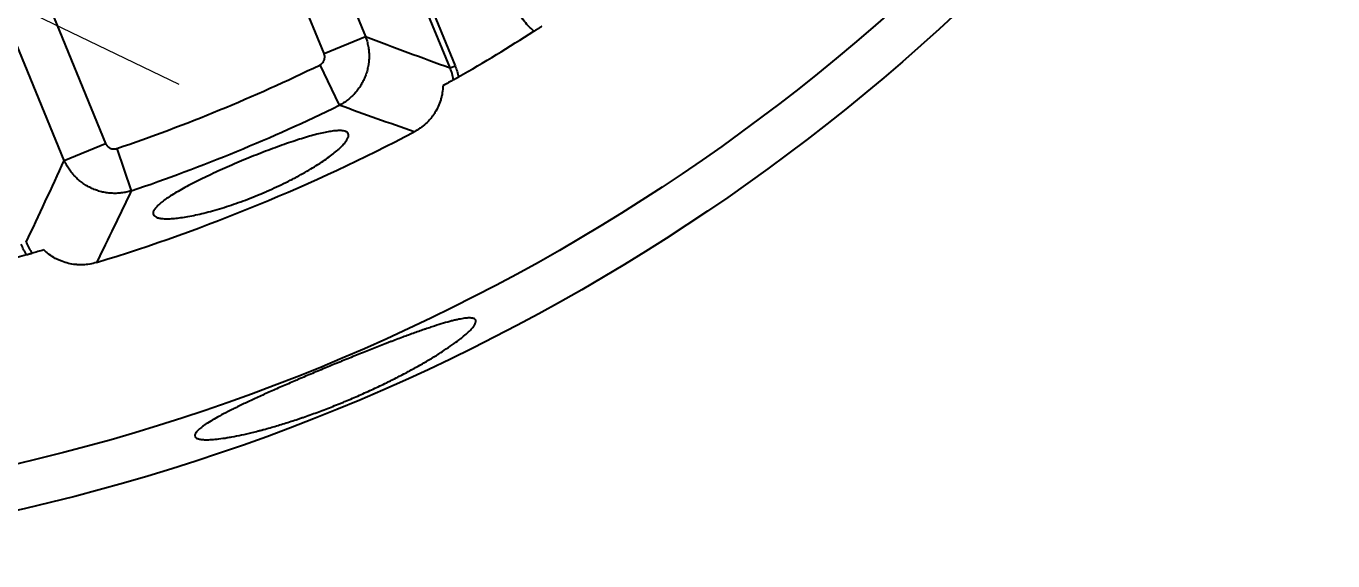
# Model space of a CAD drawing. Header units: millimetres. Extents: x -5 to 579, y 15 to 400.
# Drawn here: x 459.3 to 531.2, y 33.8 to 63.2 of the extents above; entities that cross this region are included whole.
import ezdxf

# ---------------------------------------------------------------- set-up
doc = ezdxf.new("R2010")
doc.units = ezdxf.units.MM
doc.layers.add('1', color=7, linetype='Continuous', true_color=0xffffff)
doc.styles.add('Arial', font='Arial')
doc.dimstyles.get("Standard").update_dxf_attribs({"dimtxt": 0.18, "dimasz": 0.18, "dimexe": 0.18, "dimexo": 0.0625, "dimgap": 0.09, "dimtad": 0, "dimtih": 1, "dimtoh": 1, "dimdec": 4, "dimzin": 0, "dimdsep": 46, "dimtxsty": 'Standard', "dimcen": 0.09, "dimadec": 0, "dimazin": 0, "dimtfac": 1, "dimtdec": 4, "dimtofl": 0, "dimtmove": 0, "dimatfit": 3, "dimfxl": 1, "dimtolj": 1, "dimtzin": 0, "dimarcsym": 0})

# ---------------------------------------------------------------- blocks, each defined once
blk = doc.blocks.new('_U15')
at = {"layer": '1', "color": 18, "linetype": 'Continuous', "lineweight": 13}
for p, q in [((424.407, 80.886), (419.001, 83.49)), ((429.812, 78.282), (437.92, 74.375)), ((443.325, 71.771), (467.696, 60.03))]:
    blk.add_line(p, q, dxfattribs=at)
at = {"layer": '1', "color": 18}
for points in [[(423.973, 79.985), (424.841, 81.787), (429.812, 78.282)], [(443.76, 72.672), (442.891, 70.87), (437.92, 74.375)]]:
    blk.add_solid(points, dxfattribs=at)
at = {"layer": 'Defpoints', "color": 0}
for p in [(429.812, 78.282), (437.92, 74.375)]:
    blk.add_point(p, dxfattribs=at)
at = {"layer": '1', "color": 18, "insert": (459.665, 74.395), "char_height": 6, "attachment_point": 1, "rotation": 334.27603, "style": 'Arial'}
blk.add_mtext('\\A1;%%c9', dxfattribs=at)

msp = doc.modelspace()

# ---------------------------------------------------------------- linework, layer by layer
at = {"layer": '1'}
for p, q in [((462.284, 100.773), (477.965, 62.649)), ((475.688, 61.713), (460.007, 99.837)), ((448.001, 94.898), (463.681, 56.774)), ((461.404, 55.838), (445.724, 93.962)), ((482.617, 60.927), (478.503, 70.929)), ((478.777, 71.042), (482.891, 61.039)), ((475.688, 61.713), (477.965, 62.649)), ((475.449, 61.083), (476.528, 58.87)), ((482.617, 60.927), (482.891, 61.039)), ((461.404, 55.838), (463.681, 56.774)), ((464.295, 56.495), (465.084, 54.163))]:
    msp.add_line(p, q, dxfattribs=at)
for radius in [112.5, 110.013]:
    msp.add_circle((433.866, 146.328), radius, dxfattribs=at)
for radius, start, end in [(99, 299.80642, 302.61744), (94.847, 288.71238, 296.00298), (97.309, 288.71238, 296.00298), (100.471, 286.96704, 297.74833), (99, 282.38256, 284.90894)]:
    msp.add_arc((433.866, 146.328), radius, start, end, dxfattribs=at)
for points, knots in [([(487.23, 62.942), (487.175, 62.987), (487.121, 63.035), (487.016, 63.133), (486.965, 63.184), (486.819, 63.34), (486.637, 63.559), (486.483, 63.799), (486.395, 63.956), (486.378, 63.987), (486.345, 64.051), (486.296, 64.148), (486.252, 64.246), (486.225, 64.313)], [0, 0, 0, 0, 0.125, 0.125, 0.25, 0.25, 0.5, 0.75, 0.75, 0.8125, 0.8125, 0.875, 1, 1, 1, 1]), ([(477.965, 62.649), (477.998, 62.563), (478.027, 62.475), (478.065, 62.342), (478.076, 62.297), (478.097, 62.207), (478.107, 62.162), (478.132, 62.026), (478.156, 61.843), (478.169, 61.569), (478.16, 61.384), (478.148, 61.246), (478.142, 61.199), (478.13, 61.108), (478.122, 61.062), (478.097, 60.926), (478.055, 60.747), (477.998, 60.572), (477.948, 60.442), (477.931, 60.399), (477.894, 60.314), (477.875, 60.272), (477.813, 60.147), (477.725, 59.985), (477.571, 59.756), (477.455, 59.613), (477.378, 59.526), (477.363, 59.509), (477.331, 59.475), (477.315, 59.458), (477.267, 59.409), (477.234, 59.376), (477.133, 59.282), (476.993, 59.163), (476.769, 59.004), (476.61, 58.913), (476.528, 58.87)], [0, 0, 0, 0, 0.0625, 0.0625, 0.09375, 0.09375, 0.125, 0.125, 0.1875, 0.25, 0.3125, 0.3125, 0.34375, 0.34375, 0.375, 0.375, 0.4375, 0.5, 0.5, 0.53125, 0.53125, 0.5625, 0.5625, 0.625, 0.6875, 0.75, 0.75, 0.765625, 0.765625, 0.78125, 0.78125, 0.8125, 0.8125, 0.875, 0.9375, 1, 1, 1, 1]), ([(487.23, 62.942), (487.254, 62.957), (487.301, 62.988), (487.347, 63.017), (487.382, 63.039), (487.393, 63.046), (487.415, 63.061), (487.426, 63.068), (487.458, 63.088), (487.478, 63.101), (487.507, 63.12), (487.516, 63.126), (487.535, 63.138), (487.543, 63.143), (487.569, 63.16), (487.584, 63.17), (487.605, 63.183), (487.611, 63.187), (487.624, 63.195), (487.629, 63.199), (487.645, 63.209), (487.653, 63.214), (487.66, 63.219)], [0, 0, 0, 0, 0.125, 0.25, 0.25, 0.3125, 0.3125, 0.375, 0.375, 0.5, 0.5, 0.5625, 0.5625, 0.625, 0.625, 0.75, 0.75, 0.8125, 0.8125, 0.875, 0.875, 1, 1, 1, 1]), ([(475.449, 61.083), (475.477, 61.097), (475.503, 61.113), (475.54, 61.14), (475.552, 61.15), (475.575, 61.171), (475.586, 61.182), (475.618, 61.216), (475.636, 61.24), (475.661, 61.28), (475.668, 61.293), (475.682, 61.321), (475.688, 61.335), (475.705, 61.379), (475.713, 61.408), (475.721, 61.454), (475.723, 61.47), (475.725, 61.501), (475.726, 61.516), (475.725, 61.562), (475.722, 61.593), (475.712, 61.639), (475.708, 61.654), (475.699, 61.684), (475.694, 61.698), (475.688, 61.713)], [0, 0, 0, 0, 0.125, 0.125, 0.1875, 0.1875, 0.25, 0.25, 0.375, 0.375, 0.4375, 0.4375, 0.5, 0.5, 0.625, 0.625, 0.6875, 0.6875, 0.75, 0.75, 0.875, 0.875, 0.9375, 0.9375, 1, 1, 1, 1]), ([(482.806, 60.271), (482.809, 60.273), (482.814, 60.275), (482.823, 60.28), (482.826, 60.282), (482.833, 60.286), (482.837, 60.289), (482.85, 60.296), (482.86, 60.301), (482.875, 60.31), (482.881, 60.314), (482.892, 60.32), (482.898, 60.323), (482.917, 60.334), (482.93, 60.341), (482.95, 60.353), (482.957, 60.357), (482.971, 60.365), (482.978, 60.369), (483, 60.382), (483.015, 60.39), (483.045, 60.407), (483.061, 60.416), (483.076, 60.425)], [0, 0, 0, 0, 0.125, 0.125, 0.1875, 0.1875, 0.25, 0.25, 0.375, 0.375, 0.4375, 0.4375, 0.5, 0.5, 0.625, 0.625, 0.6875, 0.6875, 0.75, 0.75, 0.875, 0.875, 1, 1, 1, 1]), ([(482.226, 59.943), (482.222, 59.813), (482.211, 59.684), (482.18, 59.492), (482.168, 59.428), (482.146, 59.332), (482.138, 59.301), (482.122, 59.237), (482.113, 59.206), (482.066, 59.048), (482.02, 58.926), (481.913, 58.69), (481.851, 58.575), (481.748, 58.409), (481.711, 58.355), (481.634, 58.248), (481.594, 58.196), (481.469, 58.046), (481.29, 57.857), (481.088, 57.693), (480.927, 57.579), (480.872, 57.543), (480.76, 57.475), (480.702, 57.442), (480.644, 57.411)], [0, 0, 0, 0, 0.125, 0.125, 0.1875, 0.1875, 0.21875, 0.21875, 0.25, 0.25, 0.375, 0.375, 0.5, 0.5, 0.5625, 0.5625, 0.625, 0.625, 0.75, 0.875, 0.875, 0.9375, 0.9375, 1, 1, 1, 1]), ([(482.806, 60.271), (482.717, 60.22), (482.624, 60.168), (482.431, 60.059), (482.33, 60.002), (482.226, 59.943)], [0, 0, 0, 0, 0.5, 0.5, 1, 1, 1, 1]), ([(466.672, 52.66), (466.607, 52.671), (466.492, 52.7), (466.37, 52.764), (466.299, 52.846), (466.281, 52.947), (466.314, 53.066), (466.4, 53.2), (466.537, 53.35), (466.725, 53.515), (466.962, 53.693), (467.244, 53.882), (467.57, 54.083), (467.937, 54.292), (468.34, 54.509), (468.776, 54.731), (469.241, 54.958), (469.729, 55.187), (470.235, 55.416), (470.756, 55.643), (471.284, 55.866), (471.815, 56.083), (472.345, 56.292), (472.867, 56.49), (473.376, 56.676), (473.869, 56.847), (474.339, 57.001), (474.782, 57.136), (475.195, 57.251), (475.574, 57.344), (475.916, 57.414), (476.217, 57.46), (476.474, 57.48), (476.684, 57.475), (476.82, 57.449), (476.905, 57.416), (476.974, 57.375), (477.028, 57.307), (477.042, 57.22), (477.028, 57.139), (476.997, 57.05), (476.928, 56.925), (476.796, 56.756), (476.647, 56.6), (476.504, 56.466), (476.346, 56.328), (476.121, 56.146), (475.809, 55.917), (475.456, 55.678), (475.066, 55.432), (474.644, 55.183), (474.267, 54.975), (473.951, 54.809), (473.628, 54.643), (473.212, 54.44), (472.783, 54.243), (472.433, 54.091), (472.08, 53.941), (471.636, 53.762), (471.103, 53.562), (470.576, 53.378), (470.059, 53.213), (469.558, 53.066), (469.079, 52.94), (468.625, 52.835), (468.201, 52.751), (467.812, 52.689), (467.461, 52.649), (467.15, 52.63), (466.884, 52.633), (466.738, 52.648), (466.672, 52.66)], [0, 0, 0, 0, 0.015822, 0.031526, 0.047215, 0.063026, 0.0788, 0.094467, 0.110169, 0.125967, 0.141616, 0.157215, 0.172912, 0.188551, 0.204068, 0.219616, 0.23524, 0.250714, 0.266164, 0.281733, 0.297221, 0.31264, 0.328149, 0.343716, 0.359175, 0.374678, 0.390325, 0.405882, 0.421432, 0.437125, 0.452876, 0.468657, 0.484408, 0.500067, 0.515777, 0.523689, 0.53162, 0.547311, 0.563034, 0.57093, 0.578838, 0.594612, 0.610269, 0.62595, 0.633841, 0.641728, 0.657355, 0.672923, 0.688579, 0.704207, 0.719698, 0.735206, 0.74302, 0.750824, 0.766293, 0.78173, 0.789509, 0.797289, 0.812804, 0.828237, 0.84375, 0.859349, 0.874841, 0.890373, 0.906049, 0.92164, 0.937221, 0.952939, 0.968653, 0.984293, 1, 1, 1, 1]), ([(463.681, 56.774), (463.693, 56.745), (463.707, 56.718), (463.733, 56.679), (463.742, 56.667), (463.761, 56.642), (463.771, 56.631), (463.803, 56.597), (463.827, 56.577), (463.864, 56.55), (463.877, 56.542), (463.904, 56.526), (463.918, 56.519), (463.96, 56.5), (463.989, 56.49), (464.034, 56.479), (464.05, 56.476), (464.081, 56.471), (464.096, 56.47), (464.142, 56.468), (464.173, 56.469), (464.219, 56.476), (464.235, 56.479), (464.265, 56.486), (464.28, 56.49), (464.295, 56.495)], [0, 0, 0, 0, 0.125, 0.125, 0.1875, 0.1875, 0.25, 0.25, 0.375, 0.375, 0.4375, 0.4375, 0.5, 0.5, 0.625, 0.625, 0.6875, 0.6875, 0.75, 0.75, 0.875, 0.875, 0.9375, 0.9375, 1, 1, 1, 1]), ([(465.084, 54.163), (464.996, 54.136), (464.907, 54.112), (464.772, 54.083), (464.726, 54.075), (464.635, 54.06), (464.589, 54.053), (464.452, 54.037), (464.268, 54.024), (463.993, 54.029), (463.81, 54.049), (463.672, 54.07), (463.626, 54.079), (463.535, 54.097), (463.49, 54.107), (463.356, 54.141), (463.18, 54.194), (463.009, 54.263), (462.883, 54.32), (462.841, 54.34), (462.759, 54.383), (462.718, 54.405), (462.597, 54.474), (462.44, 54.573), (462.222, 54.74), (462.086, 54.865), (462.005, 54.947), (461.989, 54.964), (461.957, 54.998), (461.941, 55.015), (461.895, 55.066), (461.865, 55.101), (461.777, 55.208), (461.667, 55.355), (461.523, 55.588), (461.441, 55.753), (461.404, 55.838)], [0, 0, 0, 0, 0.0625, 0.0625, 0.09375, 0.09375, 0.125, 0.125, 0.1875, 0.25, 0.3125, 0.3125, 0.34375, 0.34375, 0.375, 0.375, 0.4375, 0.5, 0.5, 0.53125, 0.53125, 0.5625, 0.5625, 0.625, 0.6875, 0.75, 0.75, 0.765625, 0.765625, 0.78125, 0.78125, 0.8125, 0.8125, 0.875, 0.9375, 1, 1, 1, 1]), ([(459.337, 50.661), (459.308, 50.705), (459.279, 50.751), (459.225, 50.843), (459.198, 50.89), (459.123, 51.032), (459.078, 51.129), (459.037, 51.228)], [0, 0, 0, 0, 0.25, 0.25, 0.5, 0.5, 1, 1, 1, 1]), ([(459.31, 51.34), (459.353, 51.235), (459.402, 51.131), (459.471, 51.006), (459.485, 50.981), (459.514, 50.932), (459.558, 50.859), (459.605, 50.788), (459.638, 50.742)], [0, 0, 0, 0, 0.5, 0.5, 0.625, 0.625, 0.75, 1, 1, 1, 1]), ([(459.337, 50.661), (459.354, 50.666), (459.388, 50.675), (459.421, 50.684), (459.446, 50.69), (459.454, 50.692), (459.47, 50.697), (459.477, 50.699), (459.5, 50.705), (459.514, 50.708), (459.535, 50.714), (459.542, 50.716), (459.554, 50.719), (459.561, 50.721), (459.578, 50.726), (459.589, 50.728), (459.603, 50.732), (459.607, 50.733), (459.615, 50.736), (459.619, 50.737), (459.629, 50.739), (459.634, 50.741), (459.638, 50.742)], [0, 0, 0, 0, 0.125, 0.25, 0.25, 0.3125, 0.3125, 0.375, 0.375, 0.5, 0.5, 0.5625, 0.5625, 0.625, 0.625, 0.75, 0.75, 0.8125, 0.8125, 0.875, 0.875, 1, 1, 1, 1]), ([(460.281, 50.917), (460.165, 50.885), (460.053, 50.855), (459.84, 50.796), (459.737, 50.768), (459.638, 50.742)], [0, 0, 0, 0, 0.5, 0.5, 1, 1, 1, 1]), ([(463.186, 50.231), (463.06, 50.192), (462.806, 50.133), (462.547, 50.106), (462.352, 50.099), (462.286, 50.099), (462.188, 50.102), (462.155, 50.104), (462.089, 50.108), (462.057, 50.111), (461.894, 50.127), (461.766, 50.148), (461.513, 50.207), (461.389, 50.245), (461.236, 50.304), (461.205, 50.316), (461.144, 50.341), (461.054, 50.381), (460.967, 50.425), (460.796, 50.518), (460.686, 50.588), (460.529, 50.703), (460.477, 50.743), (460.402, 50.807), (460.377, 50.828), (460.328, 50.872), (460.304, 50.895), (460.281, 50.917)], [0, 0, 0, 0, 0.125, 0.25, 0.25, 0.3125, 0.3125, 0.34375, 0.34375, 0.375, 0.375, 0.5, 0.5, 0.625, 0.625, 0.65625, 0.65625, 0.6875, 0.75, 0.75, 0.875, 0.875, 0.9375, 0.9375, 0.96875, 0.96875, 1, 1, 1, 1]), ([(472.32, 42.944), (472.543, 43.045), (473.002, 43.25), (473.482, 43.461), (473.85, 43.62), (473.974, 43.674), (474.162, 43.755), (474.225, 43.782), (474.351, 43.836), (474.415, 43.863), (474.732, 43.998), (474.987, 44.106), (475.499, 44.321), (475.756, 44.429), (476.144, 44.59), (476.274, 44.643), (476.468, 44.723), (476.534, 44.75), (476.664, 44.803), (476.729, 44.83), (477.055, 44.963), (477.312, 45.067), (477.821, 45.272), (478.071, 45.372), (478.567, 45.567), (478.811, 45.663), (479.082, 45.768), (479.112, 45.779), (479.172, 45.802), (479.262, 45.837), (479.47, 45.917), (479.643, 45.983), (479.986, 46.111), (480.427, 46.275), (480.842, 46.423), (481.092, 46.51), (481.166, 46.536), (481.239, 46.561), (481.288, 46.578), (481.312, 46.586), (481.433, 46.627), (481.527, 46.658), (481.801, 46.748), (481.973, 46.803), (482.3, 46.902), (482.454, 46.946), (482.67, 47.004), (482.74, 47.022), (482.84, 47.047), (482.874, 47.055), (482.938, 47.07), (482.97, 47.077), (483.125, 47.112), (483.238, 47.133), (483.441, 47.164), (483.622, 47.183), (483.76, 47.179), (483.832, 47.169), (483.846, 47.166), (483.872, 47.16), (483.909, 47.151), (483.939, 47.138), (483.991, 47.108), (484.037, 47.056), (484.038, 46.981), (484.022, 46.917), (484.014, 46.894), (483.997, 46.857), (483.991, 46.845), (483.977, 46.819), (483.969, 46.805), (483.926, 46.738), (483.881, 46.678), (483.769, 46.55), (483.702, 46.481), (483.547, 46.334), (483.458, 46.256), (483.307, 46.131), (483.254, 46.088), (483.171, 46.022), (483.142, 46), (483.084, 45.955), (483.054, 45.932), (482.902, 45.818), (482.639, 45.629), (482.338, 45.427), (482.016, 45.218), (481.846, 45.111), (481.642, 44.987), (481.619, 44.973), (481.573, 44.945), (481.55, 44.931), (481.48, 44.89), (481.339, 44.805), (481.194, 44.721), (480.898, 44.551), (480.693, 44.436), (480.269, 44.205), (480.05, 44.089), (479.709, 43.913), (479.594, 43.854), (479.418, 43.766), (479.359, 43.736), (479.239, 43.677), (479.179, 43.647), (478.878, 43.5), (478.634, 43.384), (478.139, 43.154), (477.888, 43.041), (477.379, 42.818), (477.121, 42.707), (476.827, 42.585), (476.794, 42.572), (476.729, 42.545), (476.631, 42.505), (476.402, 42.412), (476.207, 42.334), (475.818, 42.182), (475.301, 41.986), (474.791, 41.804), (474.473, 41.695), (474.41, 41.673), (474.283, 41.631), (474.094, 41.567), (473.909, 41.507), (473.543, 41.389), (473.304, 41.316), (472.838, 41.178), (472.61, 41.113), (472.333, 41.038), (472.278, 41.023), (472.169, 40.995), (472.114, 40.98), (471.953, 40.939), (471.848, 40.912), (471.539, 40.837), (471.342, 40.792), (470.965, 40.711), (470.785, 40.675), (470.529, 40.628), (470.445, 40.614), (470.324, 40.594), (470.284, 40.587), (470.205, 40.575), (470.167, 40.57), (469.977, 40.542), (469.837, 40.526), (469.577, 40.501), (469.458, 40.493), (469.241, 40.486), (469.143, 40.487), (469.035, 40.494), (469.014, 40.496), (468.974, 40.5), (468.915, 40.506), (468.864, 40.515), (468.77, 40.536), (468.669, 40.573), (468.615, 40.626), (468.592, 40.671), (468.588, 40.688), (468.586, 40.714), (468.586, 40.723), (468.587, 40.741), (468.589, 40.751), (468.601, 40.799), (468.623, 40.841), (468.69, 40.933), (468.736, 40.983), (468.852, 41.09), (468.922, 41.147), (469.025, 41.223), (469.046, 41.238), (469.091, 41.27), (469.113, 41.286), (469.185, 41.335), (469.235, 41.368), (469.394, 41.47), (469.628, 41.611), (469.905, 41.765), (470.204, 41.926), (470.364, 42.009), (470.579, 42.118), (470.623, 42.14), (470.711, 42.184), (470.845, 42.251), (470.985, 42.319), (471.269, 42.457), (471.467, 42.551), (471.777, 42.695), (471.883, 42.744), (472.098, 42.843), (472.208, 42.893), (472.32, 42.944)], [0, 0, 0, 0, 0.015625, 0.03125, 0.03125, 0.039062, 0.039062, 0.042969, 0.042969, 0.046875, 0.046875, 0.0625, 0.0625, 0.078125, 0.078125, 0.085937, 0.085937, 0.089844, 0.089844, 0.09375, 0.09375, 0.109375, 0.109375, 0.125, 0.125, 0.140625, 0.140625, 0.142578, 0.142578, 0.144531, 0.148437, 0.15625, 0.15625, 0.171875, 0.1875, 0.1875, 0.191406, 0.193359, 0.193359, 0.195312, 0.195312, 0.203125, 0.203125, 0.21875, 0.21875, 0.234375, 0.234375, 0.242187, 0.242187, 0.246094, 0.246094, 0.25, 0.25, 0.265625, 0.265625, 0.28125, 0.296875, 0.296875, 0.300781, 0.300781, 0.304687, 0.3125, 0.3125, 0.328125, 0.34375, 0.34375, 0.351562, 0.351562, 0.355469, 0.355469, 0.359375, 0.359375, 0.375, 0.375, 0.390625, 0.390625, 0.40625, 0.40625, 0.414063, 0.414063, 0.417969, 0.417969, 0.421875, 0.421875, 0.4375, 0.453125, 0.453125, 0.46875, 0.46875, 0.470703, 0.470703, 0.472656, 0.472656, 0.476563, 0.484375, 0.484375, 0.5, 0.5, 0.515625, 0.515625, 0.523438, 0.523438, 0.527344, 0.527344, 0.53125, 0.53125, 0.546875, 0.546875, 0.5625, 0.5625, 0.578125, 0.578125, 0.580078, 0.580078, 0.582031, 0.585938, 0.59375, 0.59375, 0.609375, 0.625, 0.625, 0.628906, 0.628906, 0.632813, 0.640625, 0.640625, 0.65625, 0.65625, 0.671875, 0.671875, 0.675781, 0.675781, 0.679688, 0.679688, 0.6875, 0.6875, 0.703125, 0.703125, 0.71875, 0.71875, 0.726563, 0.726563, 0.730469, 0.730469, 0.734375, 0.734375, 0.75, 0.75, 0.765625, 0.765625, 0.78125, 0.78125, 0.785156, 0.785156, 0.789063, 0.796875, 0.796875, 0.8125, 0.828125, 0.828125, 0.835938, 0.835938, 0.839844, 0.839844, 0.84375, 0.84375, 0.859375, 0.859375, 0.875, 0.875, 0.890625, 0.890625, 0.894531, 0.894531, 0.898438, 0.898438, 0.90625, 0.90625, 0.921875, 0.9375, 0.9375, 0.953125, 0.953125, 0.957031, 0.957031, 0.960938, 0.96875, 0.96875, 0.984375, 0.984375, 0.992188, 0.992188, 1, 1, 1, 1])]:
    msp.add_open_spline(points, degree=3, knots=knots, dxfattribs=at)
for points in [[(477.965, 62.649), (479.523, 62.057), (481.073, 61.483), (482.617, 60.927)], [(482.806, 60.271), (482.787, 60.383), (482.737, 60.605), (482.662, 60.821), (482.617, 60.927)], [(482.891, 61.039), (482.932, 60.939), (483.004, 60.737), (483.055, 60.53), (483.076, 60.425)], [(480.644, 57.411), (479.278, 57.884), (477.906, 58.37), (476.528, 58.87)], [(459.31, 51.34), (460.016, 52.822), (460.714, 54.321), (461.404, 55.838)], [(465.084, 54.163), (464.457, 52.838), (463.824, 51.528), (463.186, 50.231)]]:
    msp.add_open_spline(points, degree=3, dxfattribs=at)

# ---------------------------------------------------------------- dimensions: what is measured, and where the dimension line sits
dim = msp.add_diameter_dim_2p(p1=(429.812, 78.282), p2=(437.92, 74.375), dimstyle='Standard', override={"dimtxt": 6, "dimasz": 6, "dimexe": 2, "dimexo": 0, "dimgap": 3, "dimtad": 1, "dimtih": 0, "dimtoh": 0, "dimdec": 1, "dimlfac": 1, "dimzin": 8, "dimdsep": 44, "dimlunit": 2, "dimpost": '%%c<>', "dimtxsty": 'Arial', "dimsah": 1, "dimse1": 0, "dimse2": 0, "dimsd1": 0, "dimsd2": 0, "dimclrd": 18, "dimclre": 18, "dimclrt": 18, "dimtol": 0, "dimtm": -0.1, "dimtfac": 0.416667, "dimtdec": 2, "dimtofl": 1, "dimtmove": 0, "dimatfit": 2, "dimtzin": 8, "dimlwd": 13, "dimlwe": 13}, dxfattribs=at)
dim.commit()
dim.dimension.update_dxf_attribs({"geometry": '_U15', "text_midpoint": (460.277, 63.604), "dimtype": 163})

doc.saveas('drawing.dxf')
